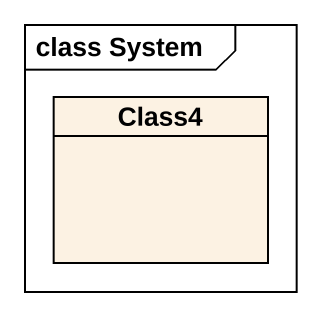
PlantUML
@startuml
mainframe class System
hide circle
hide empty members
class Class4
@enduml
